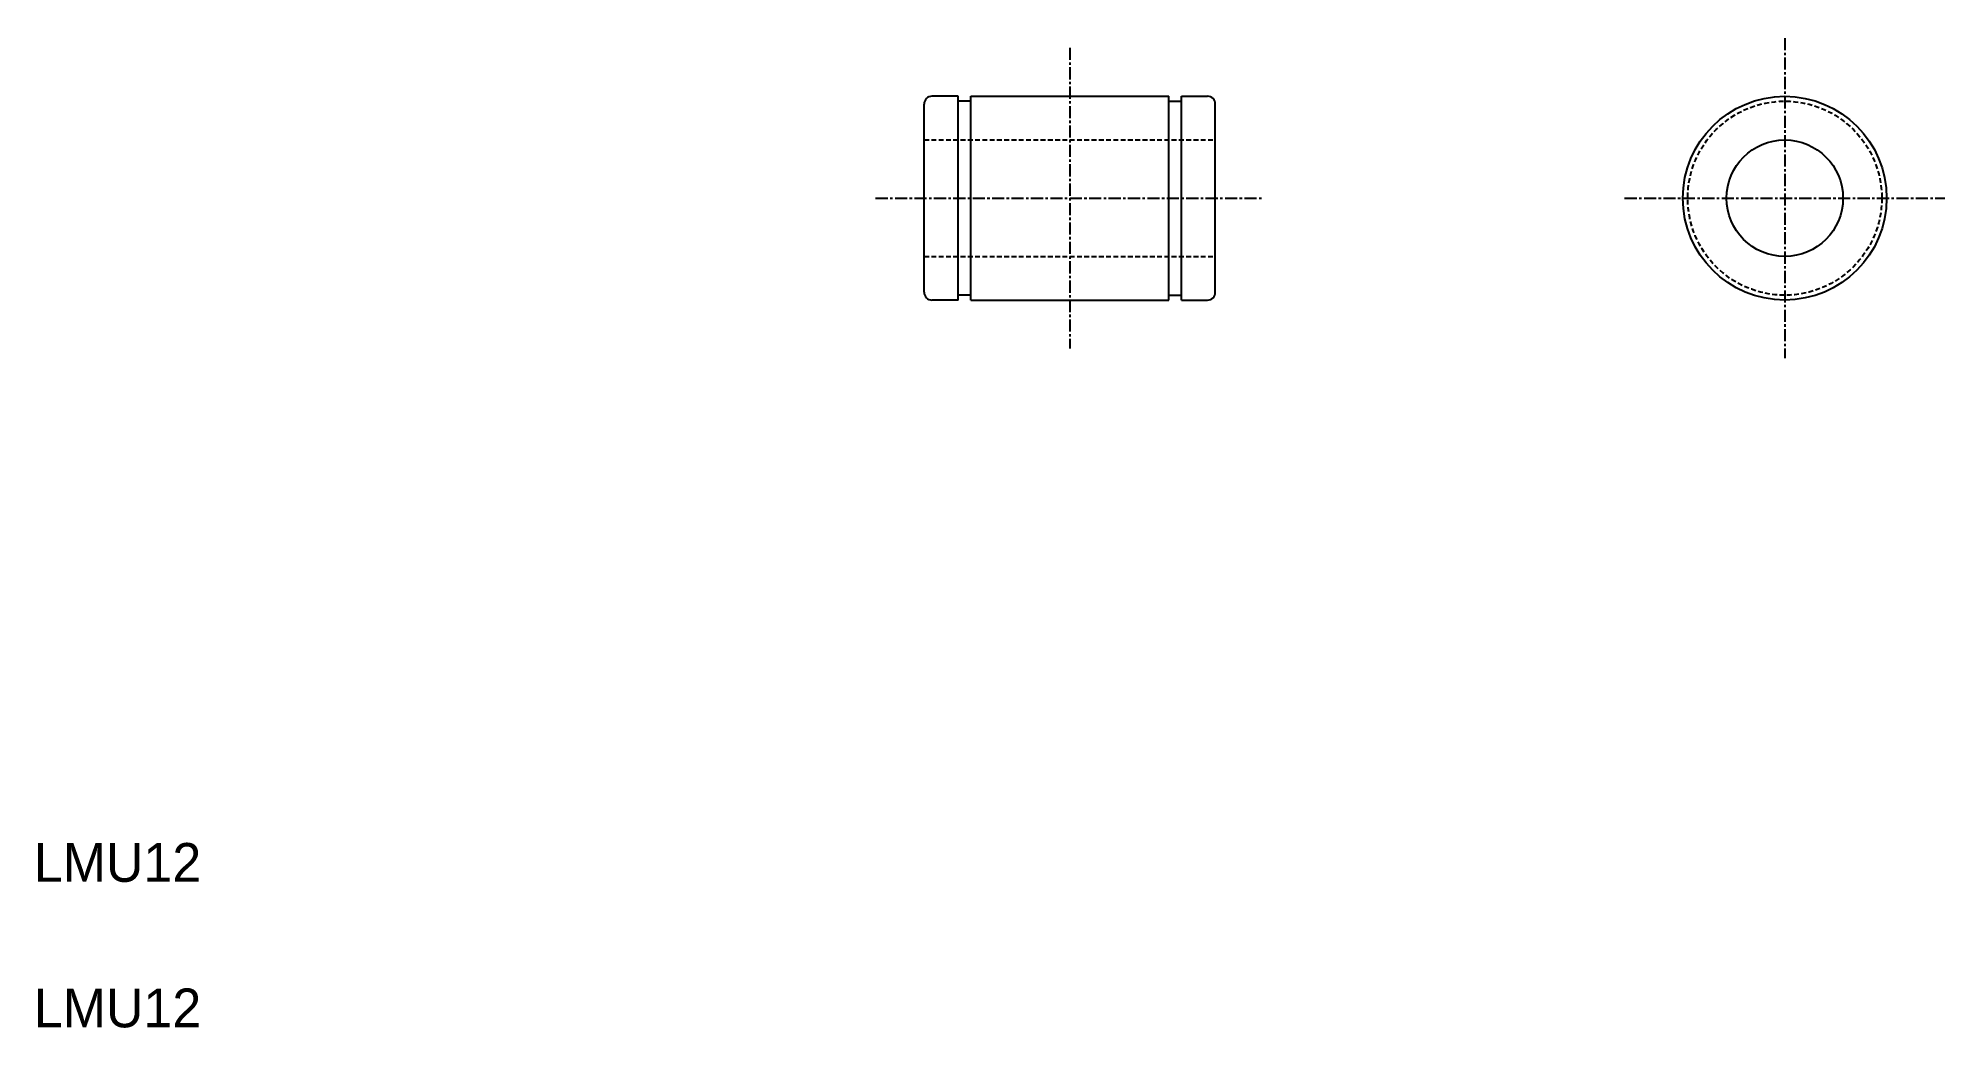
# Model space of a CAD drawing. Extents: x 10 to 207, y 10 to 112.
import ezdxf

# ---------------------------------------------------------------- set-up
doc = ezdxf.new("R2010")
doc.units = 0
doc.linetypes.add('CENTER', pattern=[2, 1.25, -0.25, 0.25, -0.25])
doc.linetypes.add('DASHED', pattern=[0.75, 0.5, -0.25])
doc.layers.get('0').update_dxf_attribs({"linetype": 'CONTINUOUS'})
doc.layers.add('CENTER', color=1, linetype='CENTER')

msp = doc.modelspace()

# ---------------------------------------------------------------- linework, layer by layer
at = {"color": 7, "linetype": 'CONTINUOUS'}
for p, q in [((101.73, 85.77), (101.73, 105.17)), ((105.23, 105.97), (102.53, 105.97)), ((103.88, 105.97), (103.88, 105.97)), ((104.56, 105.97), (104.56, 105.97)), ((105.23, 84.97), (105.23, 105.97)), ((106.53, 105.47), (105.23, 105.47)), ((106.53, 84.97), (106.53, 105.97)), ((106.53, 105.97), (126.93, 105.97)), ((126.93, 84.97), (126.93, 105.97)), ((126.93, 105.47), (128.23, 105.47)), ((128.23, 84.97), (128.23, 105.97)), ((128.23, 105.97), (130.93, 105.97)), ((131.73, 85.77), (131.73, 105.17)), ((105.23, 84.97), (102.53, 84.97)), ((106.53, 85.47), (105.23, 85.47)), ((106.53, 84.97), (126.93, 84.97)), ((126.93, 85.47), (128.23, 85.47)), ((128.23, 84.97), (130.93, 84.97))]:
    msp.add_line(p, q, dxfattribs=at)
at = {"color": 3, "linetype": 'DASHED'}
for p, q in [((101.73, 101.47), (131.73, 101.47)), ((101.73, 89.47), (131.73, 89.47))]:
    msp.add_line(p, q, dxfattribs=at)
at = {"color": 7, "linetype": 'CONTINUOUS'}
for radius in [10.5, 6]:
    msp.add_circle((190.4, 95.47), radius, dxfattribs=at)
at = {"color": 3, "linetype": 'DASHED'}
msp.add_circle((190.4, 95.47), 10, dxfattribs=at)
at = {"color": 7, "linetype": 'CONTINUOUS'}
for centre, start, end in [((102.53, 105.17), 90, 180), ((130.93, 105.17), 0, 90), ((102.53, 85.77), 180, 270), ((130.93, 85.77), 270, 0)]:
    msp.add_arc(centre, 0.8, start, end, dxfattribs=at)
at = {"layer": 'CENTER', "color": 1, "linetype": 'CENTER'}
for p, q in [((116.73, 110.97), (116.73, 79.97)), ((190.4, 111.97), (190.4, 78.97)), ((96.73, 95.47), (136.73, 95.47)), ((173.9, 95.47), (206.9, 95.47))]:
    msp.add_line(p, q, dxfattribs=at)

# ---------------------------------------------------------------- texts
at = {"color": 7, "linetype": 'DASHED'}
for p in [(10, 25), (10, 10)]:
    msp.add_text('LMU12', height=4, dxfattribs=at).set_placement(p)

doc.saveas('drawing.dxf')
